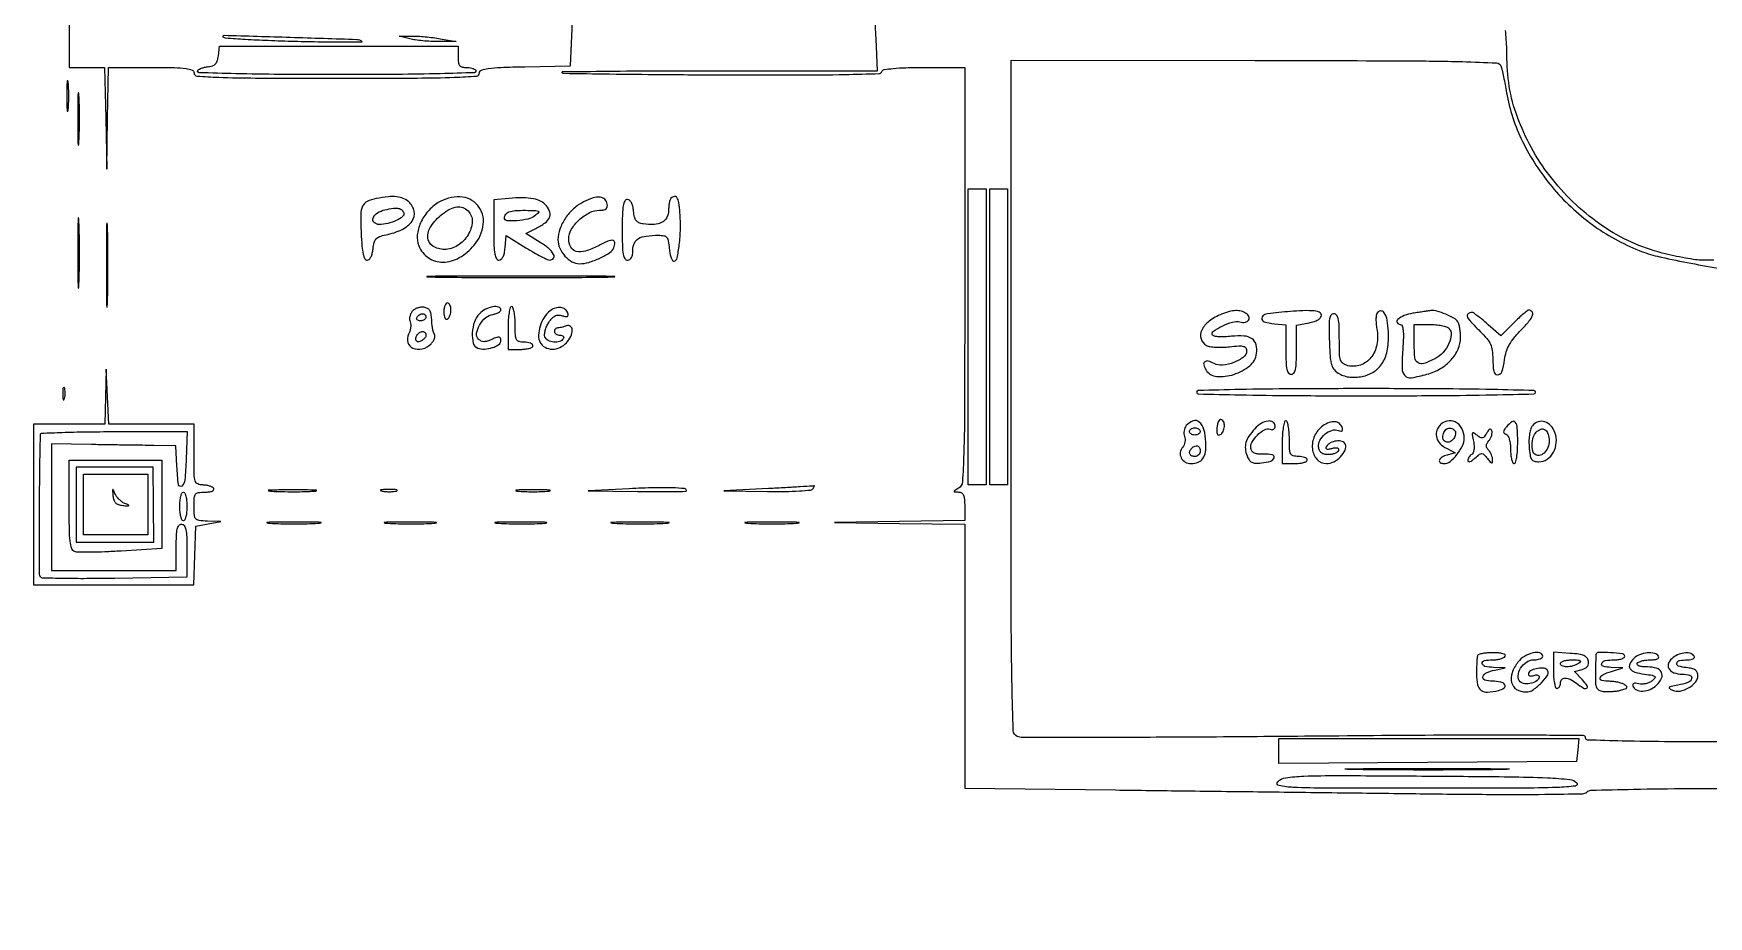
# Model space of a CAD drawing. Extents: x 41 to 982, y 323 to 1279.
# Drawn here: x 41 to 510.5, y 323.1 to 570.5 of the extents above; entities that cross this region are included whole.
import ezdxf

# ---------------------------------------------------------------- set-up
doc = ezdxf.new("R2010")
doc.units = 0
doc.layers.get('0').update_dxf_attribs({"linetype": 'CONTINUOUS'})

msp = doc.modelspace()

# ---------------------------------------------------------------- linework, layer by layer
for points in [[(276.835882, 574), (277.167941, 566.997747), (277.5, 559.995494), (233.083333, 559.997747, 0.000943), (216.082098, 559.966547, 0.001597), (201.84531, 559.868091, 0.000145), (189.188223, 559.736443, 0.664319), (189.113467, 559.5532, 0.195138), (189.549436, 559.368893, 0.000136), (202.479529, 559.184479, 0.001541), (216.921372, 559.026947, 0.000938), (233.987535, 558.925403, 0.001318), (255.13667, 558.894992, 0.004983), (268.372795, 559.042762, 0.001865), (277.996133, 559.282046, 0.314948), (278.790735, 559.872204, -0.27916), (279.401558, 560.391501, -0.016197), (281.936437, 560.717072, -0.017386), (285.524798, 560.934715, -0.006453), (290.583333, 561), (302, 561), (302, 502.54969, -0.000571), (301.958935, 466.618835, -0.006783), (301.738155, 452.692526, -0.009919), (301.351662, 444.852056, -0.248507), (300.25, 443.080099, 0.004477), (299.114135, 442.404826, 0.262137), (299, 442.202085, 0.400998), (299.130512, 442.065518, 0.006989), (300.25, 442.030409, -0.128672), (301.09644, 441.793128, -0.158778), (301.638093, 441.183739, -0.084124), (301.923435, 440.036818, -0.018999), (302, 438.022559), (302, 434.045117), (283.75, 433.748552), (265.5, 433.451987), (283.75, 433.225994), (302, 433), (302, 396.021131), (302, 359.042262), (344.25, 358.531181, -0.000006), (363.632146, 358.296486, -0.000003), (387.137262, 358.011416, -0.000003), (410.848386, 357.723519, -0.000006), (430.919403, 357.479454, 0.001487), (450.776202, 357.296813, 0.004251), (464.584248, 357.328262, 0.001463), (475.200421, 357.473767, 0.194594), (476.369403, 357.969403, -0.19238), (477.525808, 358.465538, -0.001118), (489.469288, 358.739434, -0.003772), (504.715935, 358.939905, -0.001401), (526.167249, 359)], [(883.248119, 323.533584, -0.000012), (954.110224, 323.231823, -0.020566)], [(444.511025, 575.415448, -0.000081), (399.064334, 575.222407, -0.001044)], [(341.155495, 575.106819, -0.000322), (253.912333, 575.171157)], [(51, 577.940983), (51, 561), (55.972543, 561), (60.945087, 561), (61.252282, 546.75), (61.559476, 532.5), (61.779738, 546.75), (62, 561), (74, 561, -0.004073), (80.510079, 560.946969, -0.027022), (83.75, 560.71875, -0.062466), (85.466794, 560.281981, -0.308488), (86, 559.5, 0.392113), (86.829141, 558.605285, 0.00964), (92.916667, 558.259375, 0.008369), (103.219419, 558.045624, 0.001001), (126, 558, 0.001028), (148.527588, 558.046327, 0.008156), (158.947848, 558.259188, 0.008758), (165.188398, 558.59808, 0.393346), (166, 559.470123, -0.318173), (166.549446, 560.246154, -0.050597), (168.46578, 560.710059, -0.024573), (171.965759, 561.016268, -0.004046), (178.75, 561.220123), (191.5, 561.5), (191.797717, 567.75), (192.095435, 574)], [(522.059017, 372, -0.001226), (499.798553, 372.054572, -0.005006), (486.277987, 372.256233, -0.001897), (476.594213, 372.534409, -0.404723), (476, 373.148262, 0.411813), (475.379437, 373.773936, 0.000699), (458.761843, 373.886998, 0.002961), (435.839604, 373.875175, 0.000685), (397.25, 373.573929, -0.000829), (366.933413, 373.346, -0.001337), (341.11875, 373.263735, -0.000194), (318.196161, 373.260874, -0.093019), (316.75, 373.532656, -0.299721), (315.59628, 375.158586, -0.004081), (315.256437, 387.950574, -0.004266), (315.039215, 409.963392, -0.000334), (315, 468.637698), (315, 563.061419), (383.453264, 562.96564, -0.000495), (425.035419, 562.866317, -0.005611), (441.483799, 562.626149, -0.006072), (451.032503, 562.263439, -0.319539), (452.397512, 561.184931, -0.017485), (452.64579, 560.206805, -0.00311), (453.0346, 558.359025, -0.00336), (453.462449, 556.186595, -0.003023), (453.876856, 553.9309, 0.070269), (458.358574, 540.22118, 0.060677), (466.633387, 527.520925, 0.059753), (477.860505, 517.003623, 0.063826), (491.020797, 509.712565, 0.037234), (496.205717, 508.085862, 0.010648), (504.455839, 506.34221, 0.004086), (513.136334, 504.773233, 0.252619)], [(512, 507), (508.659963, 507, -0.035369), (506.872564, 507.126596, -0.008995), (504.000917, 507.588278, -0.009125), (500.732464, 508.236029, -0.009123), (497.489647, 509.002648, -0.08735), (480.891648, 516.507553, -0.074609), (466.798865, 529.57973, -0.075425), (457.287693, 546.059462, -0.093031), (453.988994, 563.460099, 0.008667), (453.93943, 566.047281, 0.006965), (453.799145, 568.827342, 0.007048), (453.597433, 571.393409, 0.017818)], [(514.668616, 505.490542, 0.000086), (514.817687, 513.947181, 0.001198)]]:
    msp.add_lwpolyline(points, format="xyb")
for points in [[(133, 568.266806, -0.668683), (132.920711, 568.072893, -0.000971), (127.684336, 568.062872, -0.004067), (121.568, 568.1128, -0.002341), (114.201995, 568.267354, -0.003402), (106.754067, 568.509237, -0.005363), (100.366568, 568.828844, -0.001638), (94.853644, 569.182128, -0.18486), (94.201995, 569.483249, -0.673883), (94.441778, 570.029519, -0.000638), (113.009475, 569.471081, -0.000645), (131.615483, 568.863687, -0.18875)], [(155, 569.051043), (159.5, 568.250333), (154.5, 568.243481, -0.013165), (152.365829, 568.296758, -0.01075), (150.0875, 568.462882, -0.0109), (147.99663, 568.706693, -0.027829), (146.5, 569), (143.5, 569.76337), (147, 569.807562, -0.018126), (148.660303, 569.768333, -0.008603), (150.79375, 569.603564, -0.008515), (153.021428, 569.354564, -0.011938)], [(160, 564, 0.030103), (160.097235, 562.386401, 0.144586), (160.458333, 561.55, 0.173074), (161.175563, 561.126572, 0.047675), (162.5, 561, -0.038131), (163.457356, 560.926884, -0.057076), (164.265625, 560.70625, -0.074992), (164.817169, 560.382936, -0.226478), (165, 560, -0.405351), (164.537737, 559.523488, -0.00118), (155, 559.25641, -0.004658), (142.920181, 559.059254, -0.001751), (126, 559, -0.001912), (110.037425, 559.061048, -0.004071), (97.693695, 559.255984, -0.000774), (87.40427, 559.51823, -0.406319), (87, 559.933578, -0.233512), (87.188163, 560.314506, -0.056702), (87.807812, 560.685866, -0.046395), (88.696778, 560.994241, -0.031666), (89.75, 561.183578, 0.046929), (91.133312, 561.476032, 0.121406), (92, 562, 0.121406), (92.523968, 562.866688, 0.046929), (92.816422, 564.25), (93.132845, 567), (126.566422, 567), (160, 567)], [(50.336206, 553, 0.00436), (50.359651, 550.311593, 0.021699), (50.451433, 548.804688, 0.741699), (50.58558, 548.778855, 0.095407), (50.728468, 549.25, 0.016375), (50.850713, 550.957332, 0.009683), (50.890277, 553, 0.009683), (50.850713, 555.042668, 0.016375), (50.728468, 556.75, 0.095407), (50.58558, 557.221145, 0.741699), (50.451433, 557.195312, 0.021699), (50.359651, 555.688407, 0.00436)], [(53.38854, 546.5, 0.002213), (53.410297, 541.842228, 0.011964), (53.493827, 539.313779, 0.875674), (53.613779, 539.304715, 0.039068), (53.742498, 540.291588, 0.00796), (53.851427, 543.342947, 0.005002), (53.88626, 546.911868, 0.005021), (53.85012, 550.425385, 0.009156), (53.739318, 553.291588, 0.078783), (53.61194, 553.877154, 0.808064), (53.490269, 553.857529, 0.010669), (53.408798, 551.166435, 0.002293)], [(137, 524.268, 0.066883), (134.51095, 523.455868, 0.180668), (133.244763, 522.135245, 0.099643), (132.741905, 519.755516, 0.013236), (132.829004, 514.588789, 0.00905), (133.052873, 510.948926, 0.034807), (133.389523, 508.70801, 0.062688), (133.856154, 507.405096, 0.2826), (134.515646, 507, 0.194534), (135.080363, 507.228356, 0.0809), (135.58103, 507.899667, 0.05987), (135.967302, 508.926622, 0.035764), (136.186642, 510.214692, -0.037135), (136.487466, 511.952515, -0.124436), (137.030534, 512.962768, -0.122571), (137.993657, 513.602113, -0.03553), (139.724952, 514.083269, 0.059983), (144.307917, 515.601354, 0.131515), (147.109603, 517.967039, 0.204279), (147.676827, 520.69467, 0.160674), (146.171259, 523.345012, 0.086741), (144.656976, 524.299706, 0.072418), (142.810079, 524.761245, 0.051341), (140.378576, 524.755675, 0.019238)], [(144.768782, 520.193653, -0.319313), (144.463555, 519.194236, -0.055843), (142.6807, 518.114218, -0.050195), (140.271009, 517.281338, -0.058185), (137.861576, 517, -0.191496), (136.44705, 517.562375, -0.30803), (136.179115, 518.781364, -0.155834), (137.387667, 520.244381, -0.090844), (139.512211, 521.117656, -0.017223), (141.91724, 521.541282, -0.07864), (143.33222, 521.51716, -0.147464), (144.207648, 521.075969, -0.122966)], [(154.419965, 523.114322, 0.077835), (151.551764, 520.683969, 0.073049), (149.489678, 517.442992, 0.079078), (148.564301, 514.005757, 0.125111), (148.999143, 511.002069, 0.145433), (151.710144, 507.660147, 0.15461), (155.739462, 506.441821, 0.128153), (160.33957, 507.70545, 0.087293), (164.520248, 511.206433, 0.144512), (167.06961, 517.032617, 0.210238), (165.493488, 522.333475, 0.211874), (160.536813, 524.726449, 0.145973)], [(162.8, 520.8, -0.211002), (163.955463, 517.816482, -0.126748), (162.819117, 514.124154, -0.111508), (159.865387, 511.095104, -0.144975), (156.167899, 510, -0.140088), (152.930566, 510.925181, -0.242747), (151.531646, 513.270701, -0.168078), (152.446233, 516.555649, -0.075064), (155.560179, 519.868677, -0.044226), (157.729436, 521.284091, -0.090695), (159.656496, 521.8989, -0.11749), (161.341704, 521.719646, -0.111843)], [(174.25, 524.284615), (170, 523.885004), (170, 515.442502, 0.006766), (170.058839, 511.094542, 0.035473), (170.292631, 508.716084, 0.078572), (170.726503, 507.431484, 0.278981), (171.439635, 507, 0.182187), (172.066283, 507.236174, 0.095561), (172.583831, 507.90384, 0.064463), (172.967029, 508.986711, 0.030454), (173.189635, 510.454797), (173.5, 513.909594), (179, 510.477383, 0.009158), (181.197681, 509.161248, 0.012054), (183.251563, 508.046749, 0.009585), (184.993818, 507.196767, 0.104542), (185.75, 507.022586, 0.253131), (186.739618, 507.535002, 0.282332), (186.789378, 508.596814, 0.092937), (185.429994, 510.247739, 0.035773), (183.012271, 511.992416), (179.024542, 514.456968), (181.762271, 515.873843, 0.033166), (184.401589, 517.469901, 0.131413), (185.611083, 518.907978, 0.190497), (185.705111, 520.435863, 0.084526), (184.75, 522.254137, 0.114618), (183.277576, 523.469962, 0.067847), (181.10933, 524.204189, 0.049215), (178.153843, 524.478859, 0.022021)], [(195.121495, 523.303315, 0.070352), (192.383853, 521.424939, 0.058966), (190.083342, 518.754798, 0.060715), (188.531348, 515.715275, 0.087587), (188.003738, 512.75, 0.104338), (188.497568, 510.393405, 0.078787), (189.932468, 508.163295, 0.081672), (191.925029, 506.555847, 0.129681), (194.032119, 506, 0.073692), (196.621442, 506.383709, 0.035943), (199.747247, 507.582056, 0.033698), (202.510697, 509.110861, 0.159252), (203.637597, 510.497975, 0.087672), (203.919716, 511.953053, 0.388771), (203.391128, 512.549727, 0.131011), (201.990655, 512.329054, 0.015917), (199.160153, 510.966459, -0.045798), (195.69102, 509.544692, -0.135615), (193.141579, 509.473702, -0.210667), (191.586923, 510.672841, -0.125281), (191, 512.978494, -0.137755), (191.735658, 515.597993, -0.068986), (193.930344, 518.282586, -0.067974), (196.825114, 520.314321, -0.119625), (199.650049, 521, 0.037692), (200.823266, 521.088568, 0.132416), (201.510566, 521.390562, 0.184992), (201.823381, 521.92734, 0.088242), (201.811841, 522.738516, 0.152033), (201.101414, 524.064011, 0.174956), (199.803223, 524.660373, 0.102372), (197.825437, 524.422267, 0.034272)], [(219.666667, 524.333333, 0.123904), (219.408308, 523.901197, 0.025773), (219.195833, 523.035805, 0.025592), (219.048959, 521.978686, 0.021724), (219, 520.852385, -0.127176), (218.503956, 518.933705, -0.148273), (217.157368, 517.626897, -0.107181), (214.921687, 517.026264, -0.047417), (211.851713, 517.16712, -0.068305), (210.681967, 517.499703, -0.130189), (209.922336, 518.104411, -0.103104), (209.454745, 519.113138, -0.033126), (209.186642, 520.75, 0.034035), (208.962359, 522.103906, 0.065527), (208.572559, 523.129915, 0.093219), (208.052276, 523.773511, 0.178112), (207.436642, 524, 0.280479), (206.724835, 523.566613, 0.077543), (206.292254, 522.270856, 0.035155), (206.05879, 519.875358, 0.006718), (206, 515.5, 0.00643), (206.057625, 511.019073, 0.037256), (206.294118, 508.666667, 0.088943), (206.74803, 507.431192, 0.266366), (207.5, 507, 0.149326), (208.143127, 507.196452, 0.125192), (208.619944, 507.730561, 0.083999), (208.909052, 508.626644, 0.036137), (209, 509.883369, -0.106276), (209.413977, 511.809016, -0.158482), (210.56356, 513.073429, -0.100636), (212.684136, 513.771426, -0.028085), (216.189635, 513.986345, -0.047976), (217.685042, 513.850184, -0.178767), (218.482168, 513.371845, -0.128755), (218.925252, 512.380776, -0.020439), (219.189635, 510.25, 0.025545), (219.380796, 508.828268, 0.042645), (219.70258, 507.665449, 0.054793), (220.093794, 506.885049, 0.312293), (220.5, 506.717486, 0.296613), (221.386314, 507.613508, 0.020176), (221.995598, 511.320339, 0.025949), (222.310066, 515.76216, 0.024545), (222.172695, 520.296527, 0.016318), (221.84914, 523.173367, 0.103098), (221.346137, 524.550923, 0.318307), (220.621116, 524.856511, 0.142952)], [(53.41127, 509, 0.001583), (53.431144, 502.724814, 0.007935), (53.509177, 499.210938, 0.891106), (53.623488, 499.202122, 0.038501), (53.744568, 500.25, 0.005996), (53.848477, 504.233329, 0.003522), (53.882053, 509, 0.003522), (53.848477, 513.766671, 0.005996), (53.744568, 517.75, 0.038501), (53.623488, 518.797878, 0.891106), (53.509177, 518.789062, 0.007935), (53.431144, 515.275186, 0.001583)], [(61.423279, 505.5, 0.001263), (61.442816, 497.973577, 0.006649), (61.518915, 493.842528, 0.92213), (61.629104, 493.837095, 0.025118), (61.746765, 495.304351, 0.004628), (61.846928, 500.180739, 0.002838), (61.879154, 505.929896, 0.002845), (61.846372, 511.621237, 0.005067), (61.74528, 516.304351, 0.04002), (61.628504, 517.345305, 0.894956), (61.517255, 517.336278, 0.006174), (61.442216, 513.035393, 0.001292)], [(181.55887, 519.468197, -0.103048), (179.546775, 518.515554, -0.040717), (176.506735, 518.039199, -0.038933), (173.722116, 518.049741, -0.390507), (173, 518.833333, -0.165173), (173.348674, 519.860018, -0.143404), (174.26999, 520.533387, -0.071388), (175.989926, 520.888752, -0.01704), (178.916667, 520.968197, -0.004716), (181.770628, 520.921472, -0.123252), (182.505088, 520.717358, -0.497897), (182.555997, 520.329566, -0.032472)], [(154.31886, 502.250722, 0.001887), (165.117915, 502.161243, 0.00113), (177.950389, 502.132342, 0.001131), (190.722292, 502.161338, 0.001968), (201.31886, 502.25109, 0.014067), (203.887089, 502.355259, 0.960429), (203.88429, 502.454108, 0.002506), (194.359139, 502.521237, 0.000511), (177.5, 502.538334, 0.000505), (160.650235, 502.521167, 0.002594), (151.30304, 502.453696, 0.965782), (151.300835, 502.355296, 0.011289)], [(147.145241, 492.675005, 0.069673), (146.738126, 492.01632, 0.055018), (146.486608, 491.216161, 0.056272), (146.419566, 490.402481, 0.084246), (146.55975, 489.704889, -0.080159), (146.713162, 488.972313, -0.042852), (146.676823, 488.045732, -0.041256), (146.474163, 487.082242, -0.050446), (146.123808, 486.231337, 0.197908), (145.893884, 483.954205, 0.224456), (147.349856, 482.332924, 0.166247), (149.967102, 482.154695, 0.131732), (152.437763, 483.58062, 0.051517), (152.993452, 484.264352, 0.061214), (153.360438, 485.010244, 0.071852), (153.494749, 485.703008, 0.151549), (153.359191, 486.227833, -0.07457), (153.097873, 486.837881, -0.018935), (152.864262, 487.892559, -0.018881), (152.686746, 489.131117, -0.018097), (152.6, 490.397214, 0.034073), (152.446788, 491.919047, 0.101121), (152.069302, 492.892251, 0.133678), (151.413285, 493.483416, 0.081617), (150.412495, 493.798257, 0.06614), (149.5265, 493.806967, 0.052266), (148.591643, 493.591333, 0.05363), (147.750496, 493.197094, 0.083349)], [(156, 492.440983, 0.035659), (156.068671, 491.479336, 0.083483), (156.287316, 490.794783, 0.1651), (156.615199, 490.478234, 0.253782), (157, 490.5, 0.111412), (157.383556, 490.876024, 0.050262), (157.70625, 491.50665, 0.046318), (157.925923, 492.270704, 0.046881), (158, 493.059017, 0.049547), (157.926216, 493.801778, 0.069539), (157.70625, 494.429836, 0.089706), (157.381787, 494.852535, 0.186414), (157, 495, 0.230178), (156.616918, 494.813779, 0.073461), (156.29375, 494.248289, 0.055981), (156.073066, 493.420991, 0.037227)], [(166, 492, 0.115493), (164.5933, 489.733331, 0.068575), (163.994524, 486.594999, 0.075161), (164.276468, 483.740326, 0.243631), (165.502236, 482.360768, 0.105897), (167.394565, 482.06431, 0.065622), (169.613777, 482.483432, 0.071914), (171.4127, 483.377617, 0.246285), (172, 484.497613, 0.092791), (171.872913, 485.17652, 0.276592), (171.514357, 485.455372, 0.121725), (170.830397, 485.372241, 0.016081), (169.472874, 484.805687, -0.028249), (168.174155, 484.300402, -0.082628), (167.227076, 484.157576, -0.112138), (166.457064, 484.344823, -0.081055), (165.737525, 484.862475, -0.239526), (165.202318, 486.503831, -0.093207), (166.023719, 488.819516, -0.083598), (167.748353, 490.89408, -0.142773), (169.783418, 491.819551, 0.038942), (170.631951, 492.010211, 0.053703), (171.348879, 492.318553, 0.066404), (171.841208, 492.689795, 0.200653), (172, 493.069551, 0.342083), (171.380526, 493.86904, 0.107609), (169.766092, 493.930397, 0.073561), (167.711671, 493.242138, 0.078983)], [(174, 488), (174, 482), (177.5, 482, 0.027026), (178.841111, 482.072542, 0.042582), (179.971875, 482.29375, 0.052312), (180.767902, 482.614308, 0.277684), (181, 483, 0.226478), (180.817169, 483.382936, 0.074992), (180.265625, 483.70625, 0.057076), (179.457356, 483.926884, 0.038131), (178.5, 484, -0.063163), (177.080151, 484.180083, -0.217022), (176.375, 484.75, -0.105983), (176.06277, 485.96031, -0.010324), (176, 489, 0.01883), (175.927795, 490.916554, 0.03053), (175.70625, 492.53125, 0.031449), (175.389817, 493.719449, 0.322437), (175, 494, 0.339565), (174.604992, 493.696775, 0.024068), (174.291667, 492.25, 0.025878), (174.071434, 490.316313, 0.015416)], [(185.775685, 492.778904, 0.090175), (184.122961, 490.975695, 0.065475), (182.982449, 488.497078, 0.068384), (182.560184, 485.944397, 0.130426), (183.035041, 483.934525, 0.147542), (184.382888, 482.583898, 0.120322), (186.36835, 482.068535, 0.108978), (188.530509, 482.512748, 0.104251), (190.345012, 483.828741, 0.06956), (191.566767, 485.627405, 0.111067), (192.000344, 487.426049, 0.237748), (191.50347, 488.450703, 0.260372), (190.418213, 488.606989, -0.016969), (189.745256, 488.374624, -0.015089), (189.03135, 488.178303, -0.015326), (188.378353, 488.040803, -0.04425), (187.918213, 488, 0.108102), (187.567896, 487.923365, 0.099646), (187.269725, 487.70625, 0.095575), (187.069795, 487.381772, 0.090658), (187, 487, 0.153634), (187.120018, 486.618621, 0.097988), (187.457961, 486.29375, 0.080552), (187.962904, 486.074545, 0.062283), (188.559017, 486, -0.066118), (189.110654, 485.926733, -0.138808), (189.478525, 485.70625, -0.191142), (189.607943, 485.379648, -0.139169), (189.5, 485, -0.183601), (188.457983, 484.20115, -0.097644), (186.817114, 484.042749, -0.097355), (185.234888, 484.519272, -0.18139), (184.358664, 485.50772, -0.114121), (184.252658, 486.264614, -0.043559), (184.439318, 487.319263, -0.040276), (184.851143, 488.473392, -0.039217), (185.445685, 489.55745, -0.036879), (186.349024, 490.736492, -0.093948), (187.19929, 491.390902, -0.117187), (188.108103, 491.608787, -0.077486), (189.17395, 491.44479, 0.027807), (190.131304, 491.19857, 0.152686), (190.655348, 491.254803, 0.287635), (190.867524, 491.564463, 0.09075), (190.785447, 492.145061, 0.145183), (190.035419, 493.218663, 0.137558), (188.805324, 493.737656, 0.113915), (187.291109, 493.5842, 0.080473)], [(455.873846, 489.40718), (452.281026, 485.814359), (448.758498, 488.90718, 0.021299), (444.785001, 492.106892, 0.347172), (443.183989, 492.054112, 0.417274), (443.071642, 490.633492, 0.022334), (446.5, 487, -0.024649), (448.341025, 485.030637, -0.069016), (449.34964, 483.438294, -0.074529), (449.844682, 481.703888, -0.032323), (450, 479.303833, 0.040856), (450.282558, 475.85163, 0.352536), (451.356342, 474.89146, 0.344688), (452.551285, 475.730433, 0.040387), (453.291071, 479.133426, -0.043759), (453.781713, 481.319362, -0.050604), (454.630941, 483.27659, -0.043792), (455.965334, 485.235333, -0.02262), (457.945267, 487.444232, 0.019803), (460.154229, 489.880893, 0.083209), (461.15083, 491.578753, 0.264411), (461.002251, 492.547157, 0.229287), (460.066667, 493, 0.171869), (459.697105, 492.869101, 0.006915), (458.587526, 491.944609, 0.011446), (457.294032, 490.783829, 0.007783)], [(151, 491, -0.153634), (150.879982, 490.618621, -0.097988), (150.542039, 490.29375, -0.080552), (150.037096, 490.074545, -0.062283), (149.440983, 490, -0.066118), (148.889346, 490.073267, -0.138808), (148.521475, 490.29375, -0.191142), (148.392057, 490.620352, -0.139169), (148.5, 491, -0.06081), (148.806203, 491.382515, -0.051032), (149.2129, 491.70625, -0.053229), (149.653442, 491.926698, -0.089642), (150.059017, 492, -0.105429), (150.418051, 491.923444, -0.099231), (150.723586, 491.70625, -0.096318), (150.928382, 491.381732, -0.092995)], [(374.020563, 491.883964, 0.066305), (370.520666, 489.91684, 0.118803), (368.43349, 487.387103, 0.189644), (368.243459, 484.971268, 0.198305), (369.756102, 483.13053, 0.08484), (370.740841, 482.801877, 0.022654), (372.389869, 482.62384, 0.022289), (374.311136, 482.589874, 0.02134), (376.256102, 482.725399, -0.011159), (378.849472, 482.959236, -0.076326), (380.124034, 482.850958, -0.191921), (380.756219, 482.403121, -0.144806), (381, 481.579026, -0.236018), (380.13385, 479.846317, -0.068814), (377.44864, 478.357416, -0.065907), (374.280674, 477.591415, -0.150372), (371.891517, 478.058058, 0.056298), (370.261835, 478.706935, 0.2434), (369.274859, 478.495463, 0.296859), (369.003807, 477.634694, 0.071934), (369.636219, 476.202036, 0.238561), (372.611609, 474.4059, 0.09796), (377.42428, 474.988919, 0.091923), (381.891486, 477.424635, 0.188526), (383.826764, 480.839404, 0.099338), (383.689851, 483.321629, 0.180743), (382.54039, 484.963625, 0.13429), (380.284909, 485.749912, 0.046619), (376.811117, 485.664036, -0.018849), (374.948713, 485.514364, -0.026777), (373.287954, 485.532701, -0.025436), (371.975669, 485.684872, -0.215997), (371.495163, 486.007826, -0.395322), (371.716725, 487.104433, -0.042392), (374.161096, 488.549036, -0.042322), (377.060826, 489.655232, -0.134713), (379.115814, 489.679965, 0.103442), (380.585335, 489.606977, 0.198593), (381.575275, 490.212021, 0.268695), (381.676671, 491.173107, 0.147636), (380.878115, 492.096491, 0.076415), (379.497537, 492.699942, 0.072759), (377.975525, 492.874639, 0.058456), (376.195135, 492.609634, 0.028781)], [(389.186861, 492.26471, 0.039429), (386.163153, 491.751756, 0.311407), (385.274751, 490.739155, 0.368979), (385.953348, 489.72693, 0.04373), (388.827012, 489.186642), (392, 488.873283), (392, 481.936642, 0.008567), (392.061283, 478.360083, 0.044704), (392.304061, 476.406107, 0.104015), (392.764862, 475.374935, 0.240286), (393.5, 475, 0.239401), (394.234565, 475.373095, 0.104498), (394.695563, 476.398118, 0.044978), (394.938577, 478.339844, 0.008653), (395, 481.888709), (395, 488.777418), (398.5, 489.434022, 0.033062), (399.921896, 489.799435, 0.056345), (401.035653, 490.31052, 0.075152), (401.758028, 490.910143, 0.184027), (402, 491.545313, 0.320513), (401.372173, 492.424108, 0.068616), (399.423003, 492.80525, 0.030793), (395.839721, 492.785611, 0.005545)], [(417.543137, 492.069797, 0.11159), (417.33416, 491.462296, 0.025803), (417.271646, 490.375539, 0.025395), (417.329545, 489.087283, 0.022442), (417.517839, 487.756604, -0.09299), (417.517835, 483.363611, -0.120717), (415.86077, 479.709265, -0.141316), (412.939805, 477.606131, -0.148365), (409.406859, 477.434021, -0.088827), (408.060418, 478.040308, -0.167348), (407.357827, 478.986151, -0.069919), (407.059918, 480.746372, -0.007011), (407, 485.019052, 0.008273), (406.939509, 488.674502, 0.046111), (406.694776, 490.618246, 0.111451), (406.220541, 491.62718, 0.231355), (405.457936, 492, 0.243396), (404.69417, 491.604792, 0.114284), (404.261396, 490.546546, 0.043037), (404.10517, 488.456212, 0.006604), (404.207936, 484.28472, 0.007637), (404.453084, 479.673312, 0.058476), (404.851817, 477.545061, 0.117607), (405.630369, 476.234866, 0.072654), (407.057849, 475.137381, 0.051056), (408.42089, 474.547609, 0.047754), (409.906151, 474.229628, 0.04375), (411.54198, 474.183768, 0.031517), (413.355546, 474.406922, 0.099634), (416.75207, 475.779542, 0.113788), (419.166169, 478.311741, 0.094855), (420.510202, 482.042521, 0.051683), (420.770785, 486.920996, 0.030805), (420.401671, 490.217686, 0.097016), (419.607825, 492.285728, 0.295625), (418.596379, 492.756933, 0.223179)], [(427.578168, 492.108095, 0.056113), (425.200082, 491.460328, 0.086283), (423.385937, 490.347597, 0.345949), (423.22903, 489.496664, 0.278649), (424.051034, 489, -0.314024), (424.597812, 488.619029, -0.063487), (424.879173, 487.400364, -0.034199), (424.945515, 485.309852, -0.008695), (424.762134, 481.919587, 0.018133), (424.574965, 476.599266, 0.196672), (425.374265, 474.651894, 0.243204), (427.201068, 474.05505, 0.027915), (431.561379, 475.017185, 0.065214), (435.31458, 476.618353, 0.074336), (438.345083, 479.078443, 0.081561), (440.312782, 482.096548, 0.105342), (440.984687, 485.326725, 0.021156), (440.923278, 486.628684, 0.021357), (440.75208, 487.916661, 0.021745), (440.506868, 489.021847, 0.076284), (440.214335, 489.687439, 0.123781), (439.118752, 490.724823, 0.028319), (436.80943, 491.855164, 0.029286), (434.359066, 492.721971, 0.100498), (432.6849, 492.858095, 0.005687), (431.999019, 492.768028, 0.00097), (430.696026, 492.579246, 0.001058), (429.166543, 492.351311, 0.000943)], [(437.709729, 487.890271, -0.218978), (438.346013, 486.169887, -0.086186), (437.708951, 483.662922, -0.074893), (436.106327, 481.164277, -0.093707), (433.941243, 479.469615, -0.030345), (430.651821, 478.01413, -0.24259), (429.05648, 478.206622, -0.221629), (428.19741, 479.644576, -0.025585), (428, 483.5), (428, 489), (432.3, 489, -0.023599), (434.027541, 488.918418, -0.026994), (435.662858, 488.674017, -0.02764), (437.008066, 488.319625, -0.118687)], [(151, 486.059017, -0.161033), (150.724195, 485.224864, -0.089687), (149.935284, 484.48511, -0.09984), (149.010153, 484.120596, -0.245171), (148.333333, 484.333333, -0.245171), (148.120596, 485.010153, -0.09984), (148.48511, 485.935284, -0.089687), (149.224864, 486.724195, -0.161033), (150.059017, 487, -0.099038), (150.418132, 486.928163, -0.097945), (150.723586, 486.723586, -0.097945), (150.928163, 486.418132, -0.099038)], [(61.201244, 468.75), (61, 461), (51, 461), (41, 461), (41, 438.5), (41, 416), (63.459558, 416), (85.919115, 416), (86.209558, 424.25), (86.5, 432.5), (90, 433.118359), (93.5, 433.736718), (89.75, 433.868359, -0.019976), (87.393565, 434.045513, -0.181659), (86.492603, 434.50815, -0.169053), (86.085077, 435.466489, -0.016786), (86, 438, -0.015733), (86.0771, 440.449625, -0.148566), (86.441189, 441.423098, -0.199811), (87.236638, 441.882236, -0.032277), (89.059017, 442, 0.027979), (90.243706, 442.066344, 0.069343), (91.083987, 442.281216, 0.145541), (91.490145, 442.608231, 0.297719), (91.5, 443, 0.130646), (91.093337, 443.384508, 0.045439), (90.346475, 443.70625, 0.041396), (89.42066, 443.926158, 0.037634), (88.440983, 444, -0.105106), (87.03667, 444.298502, -0.221589), (86.321794, 445.120551, -0.065873), (86.045717, 446.971109, -0.004134), (86, 452.5), (86, 461), (74.042064, 461), (62.084129, 461), (61.743308, 468.75), (61.402488, 476.5)], [(49.194949, 469.5, 0.012823), (49.235556, 468.431793, 0.080377), (49.356533, 467.900903, 0.597527), (49.51666, 467.883358, 0.087174), (49.692991, 468.269032, 0.037336), (49.832894, 469.036634, 0.029507), (49.872264, 469.880008, 0.030339), (49.814405, 470.671085, 0.06278), (49.655937, 471.269032, 0.31318), (49.47713, 471.386009, 0.333666), (49.315079, 471.257153, 0.052471), (49.212705, 470.580113, 0.014395)], [(367, 470, 0.407115), (367.468884, 469.519583, 0.000812), (379.125, 469.255263, 0.00384), (393.814858, 469.058851, 0.001423), (414.5, 469, 0.001423), (435.185142, 469.058851, 0.00384), (449.875, 469.255263, 0.000812), (461.531116, 469.519583, 0.407115), (462, 470, 0.407115), (461.531116, 470.480417, 0.000812), (449.875, 470.744737, 0.00384), (435.185142, 470.941149, 0.001423), (414.5, 471, 0.001423), (393.814858, 470.941149, 0.00384), (379.125, 470.744737, 0.000812), (367.468884, 470.480417, 0.407115)], [(364.105192, 460.626748, 0.07562), (363.71588, 459.979878, 0.055793), (363.485087, 459.175291, 0.055983), (363.438405, 458.342947, 0.077802), (363.594623, 457.614013, -0.077167), (363.751602, 456.886012, -0.055933), (363.707263, 456.056476, -0.055853), (363.479906, 455.255998, -0.076246), (363.094623, 454.614013, 0.137628), (362.426329, 453.114242, 0.157167), (362.685216, 451.570323, 0.15058), (363.81385, 450.422193, 0.124397), (365.484544, 450, 0.094518), (367.434267, 450.371892, 0.149438), (368.754103, 451.42537, 0.116246), (369.464546, 453.262357, 0.045266), (369.593591, 456, 0.052693), (369.059855, 459.563885, 0.155339), (367.754824, 461.635476, 0.266556), (366.003609, 461.953095, 0.134933)], [(372.768637, 460.570035, 0.031969), (372.644899, 459.585029, 0.05405), (372.683896, 458.754948, 0.07713), (372.864488, 458.18902, 0.284295), (373.170057, 458, 0.232175), (374.060098, 458.436838, 0.100347), (374.659523, 459.652074, 0.092546), (374.765699, 461.091151, 0.170236), (374.262748, 462.137252, 0.151632), (373.797567, 462.382054, 0.253407), (373.387452, 462.249366, 0.115367), (373.042462, 461.662989, 0.028308)], [(383.323326, 459.75, 0.032289), (381.660934, 457.644496, 0.080342), (380.821438, 455.877096, 0.096855), (380.665167, 454.145281, 0.063268), (381.122851, 452.186004, 0.058312), (381.711339, 451.034172, 0.131358), (382.442322, 450.392087, 0.107818), (383.496333, 450.128878, 0.032082), (385.164438, 450.186004, 0.045754), (387.772479, 450.687092, 0.261554), (388.725762, 451.654805, 0.439029), (388.199034, 452.492812, 0.057336), (385.837221, 452.652995, -0.029727), (384.296101, 452.672428, -0.082656), (383.246967, 452.925818, -0.123342), (382.583563, 453.427388, -0.119287), (382.224739, 454.188516, -0.180989), (382.498998, 455.943553, -0.0666), (384.033036, 457.977818, -0.068058), (385.994727, 459.487037, -0.225266), (387.577319, 459.608704, 0.086733), (388.143443, 459.497845, 0.150035), (388.600753, 459.628113, 0.155392), (388.895768, 459.987664, 0.094986), (389, 460.531385, 0.254718), (388.407395, 461.61917, 0.17937), (387.018737, 461.927042, 0.104663), (385.105515, 461.238714, 0.071116)], [(391, 456), (391, 450), (394.5, 450, 0.027026), (395.841111, 450.072542, 0.042582), (396.971875, 450.29375, 0.052312), (397.767902, 450.614308, 0.277684), (398, 451, 0.226478), (397.817169, 451.382936, 0.074992), (397.265625, 451.70625, 0.057076), (396.457356, 451.926884, 0.038131), (395.5, 452, -0.063163), (394.080151, 452.180083, -0.217022), (393.375, 452.75, -0.105983), (393.06277, 453.96031, -0.010324), (393, 457, 0.01883), (392.927795, 458.916554, 0.03053), (392.70625, 460.53125, 0.031449), (392.389817, 461.719449, 0.322437), (392, 462, 0.339565), (391.604992, 461.696775, 0.024068), (391.291667, 460.25, 0.025878), (391.071434, 458.316313, 0.015416)], [(402.364263, 460.546078, 0.135053), (400.0511, 457.74456, 0.130168), (399.454357, 454.112504, 0.160365), (400.745479, 451.174564, 0.212807), (403.380196, 450, 0.119712), (405.418844, 450.495198, 0.079309), (407.367023, 451.930216, 0.086656), (408.629109, 453.756276, 0.202265), (408.682453, 455.385132, 0.234416), (407.808418, 456.18943, 0.102006), (406.193419, 456.31898, 0.089338), (404.471288, 455.783496, 0.135203), (403.328044, 454.72177, 0.16849), (403.243745, 454.344313, 0.30204), (403.44036, 454.111247, 0.109503), (403.991037, 454.075272, 0.025725), (404.900733, 454.26379, -0.030468), (405.846983, 454.450547, -0.112514), (406.449797, 454.39606, -0.238999), (406.724577, 454.122363, -0.161361), (406.723771, 453.671314, -0.152679), (406.39995, 453.222267, -0.062007), (405.738129, 452.844073, -0.053554), (404.870146, 452.586666, -0.045354), (403.916667, 452.5, -0.055156), (402.791793, 452.624465, -0.112629), (401.994286, 453.004518, -0.121099), (401.476328, 453.670871, -0.069653), (401.193102, 454.653443, -0.16251), (401.528137, 456.487912, -0.094112), (402.970472, 458.233645, -0.095227), (404.935052, 459.313864, -0.171464), (406.751252, 459.265212, 0.048675), (407.397504, 459.086959, 0.212361), (407.773223, 459.181554, 0.248012), (407.918328, 459.506981, 0.063754), (407.803584, 460.09065, 0.143263), (407.019859, 461.221495, 0.150274), (405.764779, 461.725484, 0.112995), (404.145994, 461.494883, 0.06147)], [(435.039869, 460.548039, 0.116729), (434.228712, 458.912129, 0.133806), (434.295038, 457.173039, 0.11879), (435.266568, 455.554569, 0.08033), (437.008858, 454.275182), (439.5, 453.000131), (437.25, 452.383434, 0.062484), (435.782968, 451.776415, 0.172613), (435.063224, 450.942103, 0.36757), (435.292927, 450.281263, 0.133735), (436.325686, 450, 0.171488), (438.035594, 450.604226, 0.054602), (439.96769, 452.548109, 0.054169), (441.500584, 454.966007, 0.114698), (442, 457.114451, 0.120628), (441.326494, 459.865504, 0.159409), (439.493787, 461.658509, 0.18139), (437.143749, 461.892907, 0.155897)], [(453.872445, 460.337379, 0.024158), (453.227915, 459.474905, 0.134492), (453.044543, 458.932636, 0.241964), (453.214414, 458.548224, 0.089044), (453.75, 458.254045, -0.193729), (454.245337, 457.830543, -0.05007), (454.643359, 456.835892, -0.042078), (454.911602, 455.48828, -0.028101), (455, 453.916667, 0.024107), (455.072411, 452.415693, 0.038411), (455.29375, 451.150521, 0.045113), (455.613109, 450.248118, 0.293108), (456, 450, 0.339565), (456.395008, 450.303225, 0.024068), (456.708333, 451.75, 0.025878), (456.928566, 453.683687, 0.015416), (457, 456, 0.014403), (456.884747, 460.000226, 0.142738), (456.328335, 461.567359, 0.409902), (455.379506, 461.72832, 0.067786)], [(461.101386, 460.622162, 0.103314), (460.647036, 459.763794, 0.031219), (460.325612, 458.316308, 0.029624), (460.158569, 456.597165, 0.027371), (460.188891, 454.823905, 0.015486), (460.444258, 452.348468, 0.109546), (460.858459, 451.220721, 0.187879), (461.607623, 450.67546, 0.064522), (462.961655, 450.5, 0.15192), (465.242623, 451.209423, 0.117101), (466.998847, 453.153839, 0.105703), (467.810406, 455.865274, 0.10466), (467.446858, 458.681927, 0.101763), (466.291247, 460.610874, 0.133657), (464.562236, 461.700857, 0.152182), (462.688263, 461.690911, 0.143656)], [(83.79177, 451.233663, -0.011895), (83.428541, 445.334746, -0.211112), (82.533068, 443.701033, -0.581548), (81.638637, 444.079403, -0.016252), (81.200096, 449.25), (80.900192, 455), (74.700096, 455.073549, -0.000458), (71.557316, 455.113708, -0.000158), (67.016655, 455.177325, -0.000157), (62.01187, 455.2506, -0.000182), (57.250218, 455.323549), (46.000436, 455.5), (46.000218, 437.75), (46, 420), (63.5, 420), (81, 420), (81, 426.5, -0.00942), (81.06264, 429.824386, -0.047315), (81.307692, 431.666667, -0.108427), (81.770252, 432.642085, -0.232029), (82.5, 433, -0.249003), (83.240753, 432.606716, -0.099147), (83.699495, 431.51251, -0.04209), (83.940035, 429.433871, -0.007769), (84, 425.575061), (84, 418.150122), (63.75, 417.825061, -0.003264), (55.949049, 417.750774, -0.005237), (49.293651, 417.80055, -0.001357), (43.515454, 417.919978, -0.229095), (42.973066, 418.198089, -0.162763), (42.690551, 419.039639, -0.000346), (42.683679, 432.851179, -0.002677), (42.758523, 446.335857, -0.003901), (42.980884, 458.220965, -0.394727), (43.270386, 458.51454, -0.001203), (49.02853, 458.733876, -0.005473), (55.6638, 458.897937, -0.003289), (63.54177, 458.954627), (84.08354, 458.967325)], [(368, 459, -0.148195), (367.884432, 458.618646, -0.098894), (367.559375, 458.29375, -0.082425), (367.073457, 458.074694, -0.064853), (366.5, 458, -0.064853), (365.926543, 458.074694, -0.082425), (365.440625, 458.29375, -0.098894), (365.115568, 458.618646, -0.148195), (365, 459, -0.148195), (365.115568, 459.381354, -0.098894), (365.440625, 459.70625, -0.082425), (365.926543, 459.925306, -0.064853), (366.5, 460, -0.064853), (367.073457, 459.925306, -0.082425), (367.559375, 459.70625, -0.098894), (367.884432, 459.381354, -0.148195)], [(439.264432, 459.402234, -0.2156), (439.601122, 458.509634, -0.110164), (439.259312, 457.336188, -0.102084), (438.41984, 456.352279, -0.166767), (437.393011, 456, -0.094654), (436.861291, 456.101569, -0.096806), (436.409197, 456.391667, -0.098907), (436.106563, 456.824567, -0.103603), (436, 457.333333, -0.103919), (436.29643, 458.744179, -0.14902), (437.123846, 459.706715, -0.181908), (438.217658, 459.934142, -0.158948)], [(448.272003, 458.521559, -0.032752), (447.627535, 457.528573, -0.178898), (447.099396, 457.185881, -0.192254), (446.498812, 457.281784, -0.038646), (445.597389, 457.919174, 0.025435), (444.694471, 458.594057, 0.430352), (444.368506, 458.520554, 0.177458), (444.274748, 458.019444, 0.007775), (444.601357, 456.243216, -0.033978), (444.763077, 455.00106, -0.049216), (444.722379, 453.896168, -0.059969), (444.498934, 453.038875, -0.16201), (444.100744, 452.562263, 0.064017), (443.679682, 452.220767, 0.051728), (443.323344, 451.759862, 0.053407), (443.080925, 451.255525, 0.085546), (443, 450.785995, 0.328336), (443.182042, 450.538662, 0.163571), (443.592172, 450.547874, 0.068938), (444.240987, 450.889279, 0.028388), (445.015904, 451.514393, -0.01632), (446.313052, 452.613473, -0.176211), (446.954789, 452.827173, -0.203855), (447.535131, 452.561305, -0.022821), (448.4841, 451.41938, 0.012009), (449.264676, 450.437672, 0.159094), (449.651712, 450.195301, 0.425154), (449.887539, 450.343175, 0.046586), (449.968197, 451.05, 0.063452), (449.895894, 451.728129, 0.040295), (449.650607, 452.484738, 0.040004), (449.28326, 453.200777, 0.057919), (448.842382, 453.757618, -0.065623), (448.353558, 454.394876, -0.140596), (448.20518, 454.991069, -0.121796), (448.38831, 455.633141, -0.043148), (448.936922, 456.423996, 0.051915), (449.384816, 457.094407, 0.048251), (449.698086, 457.859078, 0.051665), (449.839816, 458.599388, 0.102272), (449.769767, 459.190699, 0.122137), (449.513718, 459.594762, 0.304702), (449.1855, 459.651568, 0.133473), (448.776201, 459.316822, 0.027427)], [(465.800558, 456.837285, -0.10593), (465.625576, 454.937033, -0.10231), (464.68811, 453.248438, -0.130537), (463.351793, 452.33329, -0.227413), (462.043805, 452.472927, -0.191889), (461.255942, 453.535422, -0.071493), (461.036643, 455.415147, -0.068235), (461.363289, 457.403034, -0.122172), (462.2125, 458.8125, -0.100012), (463.442112, 459.628754, -0.226219), (464.530669, 459.565246, -0.176757), (465.358386, 458.617072, -0.062211)], [(77, 438.598649), (77, 426.197298), (65.528931, 425.480558, -0.005494), (61.023422, 425.248715, -0.007605), (56.978366, 425.146706, -0.00504), (53.597223, 425.146971, -0.089298), (52.528931, 425.350524, -0.227266), (51.730871, 426.194491, -0.048659), (51.292207, 428.220077, -0.024764), (51.057091, 431.749858, -0.004249), (51, 438.468615), (51, 451), (64, 451), (77, 451)], [(368, 453.5, -0.099038), (367.885486, 452.927543, -0.097945), (367.559375, 452.440625, -0.097945), (367.072457, 452.114514, -0.099038), (366.5, 452, -0.103678), (365.569797, 452.19498, -0.206496), (365.066255, 452.735179, -0.193059), (365.095775, 453.503522, -0.091649), (365.666667, 454.333333, -0.091649), (366.496478, 454.904225, -0.193059), (367.264821, 454.933745, -0.206496), (367.80502, 454.430203, -0.103678)], [(63.267232, 441, 0.054515), (63.513196, 439.797501, 0.119239), (64, 439, 0.119239), (64.797501, 438.513196, 0.054515), (66, 438.267232, 0.003247), (67.461921, 438.140687, 0.219751), (67.69031, 438.224774, 0.525717), (67.663413, 438.370413, 0.005774), (66.574609, 438.841841, -0.058648), (65.778265, 439.291708, -0.038523), (64.977635, 439.977635, -0.038523), (64.291708, 440.778265, -0.058648), (63.841841, 441.574609, 0.005774), (63.370413, 442.663413, 0.525717), (63.224774, 442.69031, 0.219751), (63.140687, 442.461921, 0.003247)], [(84, 438, -0.023598), (83.92761, 436.467056, -0.037669), (83.70625, 435.175, -0.04382), (83.387127, 434.251055, -0.295869), (83, 434, -0.295869), (82.612873, 434.251055, -0.04382), (82.29375, 435.175, -0.037669), (82.07239, 436.467056, -0.023598), (82, 438, -0.023598), (82.07239, 439.532944, -0.037669), (82.29375, 440.825, -0.04382), (82.612873, 441.748945, -0.295869), (83, 442, -0.295869), (83.387127, 441.748945, -0.04382), (83.70625, 440.825, -0.037669), (83.92761, 439.532944, -0.023598)], [(107.789188, 442.258586, 0.008711), (110.612159, 442.14806, 0.005503), (113.908478, 442.112769, 0.005525), (117.149843, 442.149556, 0.010124), (119.789188, 442.262181, 0.088327), (120.319858, 442.391534, 0.788092), (120.297449, 442.515128, 0.011688), (117.807799, 442.597762, 0.002526), (113.5, 442.618236, 0.002432), (109.200814, 442.596037, 0.013217), (106.872449, 442.511106, 0.86599), (106.862628, 442.389364, 0.041857)], [(138.761659, 442.292739, 0.028254), (139.754739, 442.159391, 0.020511), (140.869594, 442.119272, 0.020826), (141.934218, 442.169017, 0.041951), (142.761659, 442.31292, 0.285845), (142.916221, 442.476221, 0.417468), (142.814362, 442.62839, 0.038992), (141.938425, 442.726931, 0.009782), (140.5, 442.747817, 0.008901), (139.071102, 442.715166, 0.053901), (138.339362, 442.605813, 0.67161), (138.319562, 442.45659, 0.082665)], [(176.75, 442.267795, 0.014123), (178.684912, 442.148488, 0.008335), (181, 442.109894, 0.008335), (183.315088, 442.148488, 0.014123), (185.25, 442.267795, 0.084525), (185.776995, 442.407127, 0.76997), (185.754688, 442.538141, 0.018707), (184.047184, 442.627723, 0.003751), (181, 442.650586, 0.003751), (177.952816, 442.627723, 0.018707), (176.245312, 442.538141, 0.76997), (176.223005, 442.407127, 0.084525)], [(208, 442.949466), (196.5, 442.398931), (210.25, 442.199466, 0.002613), (215.522432, 442.150534, 0.004358), (219.960938, 442.171223, 0.000764), (223.848264, 442.229173, 0.409408), (224, 442.383423, 0.388162), (223.452432, 442.982485, 0.013599), (220.04034, 443.196225, 0.01558), (215.146091, 443.216809, 0.005221)], [(247, 443), (234.5, 442.405398), (246.690983, 442.202699, 0.006744), (251.684623, 442.187034, 0.012954), (255.685678, 442.332169, 0.008335), (258.824901, 442.58016, 0.234597), (259.5, 443, 0.012305), (259.71709, 443.371394, 0.033663), (259.845713, 443.646707, 0.121086), (259.86199, 443.772427, 0.559062), (259.809017, 443.797301, -0.129916), (259.541085, 443.707869, -0.000402), (255.918899, 443.479481, -0.002254), (251.81427, 443.242558, -0.001404)], [(107.25, 433.25845, 0.008153), (110.322899, 433.149392, 0.004793), (114, 433.114145, 0.004793), (117.677101, 433.149392, 0.008153), (120.75, 433.25845, 0.051624), (121.563978, 433.385584, 0.855935), (121.551563, 433.505517, 0.01079), (118.840633, 433.587414, 0.002155), (114, 433.608279, 0.002155), (109.159367, 433.587414, 0.01079), (106.448437, 433.505517, 0.855935), (106.436022, 433.385584, 0.051624)], [(140.291588, 433.257502, 0.00796), (143.342947, 433.148573, 0.005002), (146.911868, 433.11374, 0.005021), (150.425385, 433.14988, 0.009156), (153.291588, 433.260682, 0.078783), (153.877154, 433.38806, 0.808064), (153.857529, 433.509731, 0.010669), (151.166435, 433.591202, 0.002293), (146.5, 433.61146, 0.002213), (141.842228, 433.589703, 0.011964), (139.313779, 433.506173, 0.875674), (139.304715, 433.386221, 0.039068)], [(171.291588, 433.257502, 0.00796), (174.342947, 433.148573, 0.005002), (177.911868, 433.11374, 0.005021), (181.425385, 433.14988, 0.009156), (184.291588, 433.260682, 0.078783), (184.877154, 433.38806, 0.808064), (184.857529, 433.509731, 0.010669), (182.166435, 433.591202, 0.002293), (177.5, 433.61146, 0.002213), (172.842228, 433.589703, 0.011964), (170.313779, 433.506173, 0.875674), (170.304715, 433.386221, 0.039068)], [(203.75, 433.257493, 0.00749), (207.050504, 433.149904, 0.004402), (211, 433.115135, 0.004402), (214.949496, 433.149904, 0.00749), (218.25, 433.257493, 0.04765), (219.12224, 433.382897, 0.86651), (219.110938, 433.501229, 0.009912), (216.19928, 433.582024, 0.001979), (211, 433.602606, 0.001979), (205.80072, 433.582024, 0.009912), (202.889062, 433.501229, 0.86651), (202.87776, 433.382897, 0.04765)], [(241.25, 433.25845, 0.008153), (244.322899, 433.149392, 0.004793), (248, 433.114145, 0.004793), (251.677101, 433.149392, 0.008153), (254.75, 433.25845, 0.051624), (255.563978, 433.385584, 0.855935), (255.551562, 433.505517, 0.01079), (252.840633, 433.587414, 0.002155), (248, 433.608279, 0.002155), (243.159367, 433.587414, 0.01079), (240.448437, 433.505517, 0.855935), (240.436022, 433.385584, 0.051624)], [(445.771173, 396.25, 0.086403), (445.636419, 395.745084, 0.007368), (445.53732, 394.402753, 0.009577), (445.472982, 392.787269, 0.007272), (445.462156, 391.01469, 0.045679), (445.765666, 387.981528, 0.187374), (446.73199, 386.445271, 0.180972), (448.507031, 385.933318, 0.042183), (451.619993, 386.44076, 0.085386), (453.227034, 387.151231, 0.419032), (453.396033, 388.027315, 0.198691), (452.232991, 388.781805, 0.045833), (449.85765, 389, -0.075614), (447.777951, 389.316319, -0.392577), (447.250431, 390.236093, -0.235512), (448.162733, 391.341359, -0.051278), (450.582498, 392.131685), (453.5, 392.76337), (450.25, 392.881685, -0.04359), (447.82763, 393.182412, -0.313532), (447.065747, 393.996138, -0.400761), (447.620754, 394.777736, -0.047788), (449.940983, 395, 0.031397), (451.112115, 395.073612, 0.037109), (452.1996, 395.29375, 0.040338), (453.065839, 395.614422, 0.146547), (453.5, 396, 0.36581), (453.440139, 396.402047, 0.108957), (452.85328, 396.726127, 0.052037), (451.721415, 396.936204, 0.019886), (450.118034, 397, 0.017514), (448.560458, 396.945426, 0.025208), (447.191144, 396.779688, 0.023095), (446.119081, 396.543286, 0.222148)], [(457.07258, 394.365141, 0.080987), (455.416377, 391.368442, 0.150473), (455.293775, 388.619387, 0.193161), (456.691567, 386.725288, 0.139244), (459.245455, 386, 0.146852), (461.326198, 386.624592, 0.05468), (463.70064, 388.594269, 0.058586), (465.394937, 390.813704, 0.34263), (465.22339, 392.17661, 0.187568), (464.040879, 392.697006, 0.068069), (462.183843, 392.525333, 0.071747), (460.536607, 391.883854, 0.270359), (460, 390.963997, 0.199971), (460.122814, 390.669198, 0.14285), (460.440625, 390.496589, 0.093714), (460.92543, 390.483553, 0.051648), (461.5, 390.638374, -0.06055), (462.074134, 390.782198, -0.106525), (462.559375, 390.739511, -0.150272), (462.878077, 390.522266, -0.170158), (463, 390.174376, -0.256654), (462.450161, 389.173767, -0.081184), (460.827714, 388.480417, -0.076212), (458.968273, 388.313149, -0.18274), (457.726463, 388.873537, -0.219759), (457.119735, 390.521558, -0.117951), (457.804456, 392.625035, -0.104962), (459.461074, 394.372643, -0.151893), (461.478561, 395, 0.037797), (462.444146, 395.073098, 0.056674), (463.259327, 395.29375, 0.074434), (463.81593, 395.617011, 0.227833), (464, 396, 0.352392), (463.237346, 396.947732, 0.112303), (461.294746, 396.932017, 0.076134), (458.894201, 395.962805, 0.092405)], [(467, 392.054791, 0.018624), (467.072197, 390.11722, 0.030214), (467.29375, 388.484845, 0.030912), (467.610045, 387.281903, 0.323604), (468, 387, 0.148195), (468.381354, 387.115568, 0.098894), (468.70625, 387.440625, 0.082425), (468.925306, 387.926543, 0.064853), (469, 388.5, -0.180525), (469.373023, 389.499489, -0.219305), (470.275212, 389.907386, -0.116583), (471.696677, 389.560615, -0.044069), (473.44113, 388.468197, 0.023218), (475.434507, 387.101138, 0.267881), (476.347002, 387.07263, 0.455844), (476.493697, 387.719063, 0.030493), (475.122338, 389.369777), (472.896049, 391.739553), (475.034998, 392.298901, 0.061394), (475.934315, 392.656445, 0.106437), (476.539813, 393.180182, 0.119101), (476.834659, 393.861334, 0.09004), (476.827979, 394.679124, 0.132667), (476.395779, 395.570304, 0.115417), (475.552652, 396.179414, 0.065637), (474.114756, 396.569211, 0.017362), (471.741006, 396.804791), (467, 397.109582)], [(474, 394, -0.072084), (472.452169, 393.29048, -0.071596), (470.76294, 393.04735, -0.097179), (469.469611, 393.301117, -0.304766), (469, 394, -0.267845), (469.221545, 394.383899, -0.057513), (469.954687, 394.701752, -0.045617), (471.004802, 394.917922, -0.029148), (472.25, 394.984687, -0.010814), (473.856389, 394.942368, -0.116665), (474.47668, 394.763835, -0.473162), (474.529794, 394.462332, -0.07201)], [(478.928571, 396.5, 0.027495), (478.897544, 396.143937, 0.000952), (478.855701, 394.751563, 0.001777), (478.815242, 393.106193, 0.00124), (478.780806, 391.25, 0.013264), (478.80916, 388.538467, 0.092018), (479.098388, 387.248119, 0.175937), (479.751449, 386.550373, 0.080987), (480.953947, 386.16712, 0.034754), (482.002, 386.085803, 0.01841), (483.305255, 386.123428, 0.018235), (484.641438, 386.260387, 0.02683), (485.799558, 386.485828, 0.016155), (487.10887, 386.859793, 0.158316), (487.569017, 387.191463, 0.363444), (487.544751, 387.564399, 0.06121), (486.947845, 388.053395, 0.061346), (486.200531, 388.406626, 0.025178), (485.117492, 388.704804, 0.024452), (483.909077, 388.911514, 0.028747), (482.75, 388.984687, -0.045541), (480.596327, 389.193354, -0.411599), (480.110999, 389.899329, -0.245321), (480.816849, 390.809155, -0.029864), (483.25, 391.753252), (486.5, 392.795824), (483.190983, 392.897912, -0.052369), (480.935505, 393.205379, -0.459311), (480.534197, 393.996332, -0.25823), (481.523322, 394.786054, -0.042112), (484.059017, 395, 0.032276), (485.18562, 395.0728, 0.049716), (486.136086, 395.29375, 0.064068), (486.793368, 395.615903, 0.251914), (487, 396, 0.377924), (486.413204, 396.665459, 0.015902), (483.016523, 396.984555, 0.015894), (479.604491, 397.08723, 0.372753)], [(489.526786, 395.383929, 0.085515), (488.398106, 393.785378, 0.265779), (488.493821, 392.51798, 0.173958), (489.787762, 391.571764, 0.03936), (492.493443, 391, -0.008171), (494.741592, 390.669606, -0.137575), (495.4161, 390.355602, -0.409573), (495.453558, 389.91183, -0.047098), (494.670601, 389.131976, -0.069225), (493.883345, 388.64816, -0.048482), (492.892424, 388.324239, -0.048557), (491.859821, 388.19762, -0.070304), (490.948222, 388.303289, 0.035168), (490.088087, 388.464675, 0.119453), (489.525779, 388.395381, 0.233366), (489.26575, 388.117309, 0.154014), (489.271223, 387.671314, 0.211182), (490.250261, 386.586405, 0.114796), (492.045972, 386.237683, 0.093134), (494.145056, 386.712622, 0.094569), (495.915826, 387.915826, 0.084722), (497.302515, 389.873248, 0.233405), (497.283957, 391.518216, 0.208426), (495.93006, 392.635512, 0.069857), (493.333994, 393, -0.023917), (491.974308, 393.065077, -0.060968), (491.012069, 393.277662, -0.129523), (490.532331, 393.603642, -0.328597), (490.5, 394, -0.148232), (490.937205, 394.385708, -0.039751), (491.817737, 394.70625, -0.036649), (492.924298, 394.926413, -0.030793), (494.118034, 395, 0.02871), (495.276423, 395.066569, 0.070785), (496.098362, 395.281831, 0.147963), (496.493712, 395.608973, 0.292787), (496.5, 396, 0.203043), (495.346022, 396.817895, 0.076162), (493.326929, 396.947114, 0.070089), (491.154885, 396.442966, 0.104725)], [(500.52865, 395.644608, 0.127754), (499.288651, 394.127705, 0.236473), (499.340299, 392.574997, 0.184902), (500.709393, 391.404264, 0.085654), (503.051949, 391, -0.071944), (505.279996, 390.677744, -0.433348), (505.7485, 389.74547, -0.220543), (504.643674, 388.642632, -0.045709), (501.920509, 387.921102, 0.007463), (500.018973, 387.570009, 0.13964), (499.482938, 387.294347, 0.492112), (499.513603, 386.976948, 0.036432), (500.406823, 386.503934, 0.149914), (502.491093, 386.259859, 0.084224), (504.907603, 387.139467, 0.08688), (506.832632, 388.729774, 0.178615), (507.5, 390.538345, 0.096241), (507.315232, 391.489374, 0.1457), (506.793274, 392.143959, 0.098862), (505.827048, 392.565294, 0.02954), (504.231016, 392.814774, -0.04989), (502.096281, 393.237942, -0.379459), (501.603199, 394.042073, -0.313139), (502.349803, 394.793433, -0.045441), (504.618034, 395, 0.03685), (505.553315, 395.069023, 0.085479), (506.219427, 395.288197, 0.167127), (506.525676, 395.616153, 0.248314), (506.5, 396, 0.177936), (505.536322, 396.755723, 0.093344), (504.004965, 396.950795, 0.076856), (502.216977, 396.564357, 0.066374)], [(473.560527, 360.58233, -0.627122), (473.236703, 359.651675, -0.01951), (468.008795, 359.25, -0.008655), (457.685335, 359.039809, -0.000762), (431.571429, 359, -0.000608), (403.327782, 359.034341, -0.010508), (394.104714, 359.250635, -0.041155), (390.094252, 359.761605, -0.584759), (389.75, 360.860717, -0.17261), (391.918765, 361.97386, -0.023675), (397.063322, 362.412243, -0.010314), (406.615639, 362.575023, -0.000833), (431.739099, 362.443047, -0.001063), (454.648863, 362.235855, -0.008324), (465.301845, 361.939458, -0.011928), (471.58475, 361.509557, -0.175063)], [(452.316967, 364.251406, -0.0023), (443.085498, 364.160149, -0.001318), (431.947715, 364.130657, -0.001317), (420.749722, 364.160015, -0.002192), (411.316967, 364.250936, -0.012958), (408.656165, 364.357257, -0.960617), (408.658734, 364.457243, -0.00303), (416.8018, 364.525857, -0.000589), (431.5, 364.543327, -0.000596), (446.207519, 364.525969, -0.002913), (454.527484, 364.457769, -0.953549), (454.530855, 364.357264, -0.016648)]]:
    msp.add_lwpolyline(points, format="xyb", close=True)
for points in [[(308, 485.5), (308, 444), (305.5, 444), (303, 444), (303, 485.5), (303, 527), (305.5, 527), (308, 527)], [(314, 485.5), (314, 444), (311.5, 444), (309, 444), (309, 485.5), (309, 527), (311.5, 527), (314, 527)], [(53, 438.5), (53, 428), (63.87379, 428), (74.747579, 428), (74.62379, 438.49722), (74.5, 448.994439), (63.75, 448.99722), (53, 449)], [(73, 438.5), (73, 430), (64, 430), (55, 430), (55, 438.5), (55, 447), (64, 447), (73, 447)], [(473.813358, 369.75), (473.5, 366.5), (431.75, 366.239028), (390, 365.978057), (390, 369.489028), (390, 373), (432.063358, 373), (474.126717, 373)]]:
    msp.add_lwpolyline(points, close=True)

doc.saveas('drawing.dxf')
